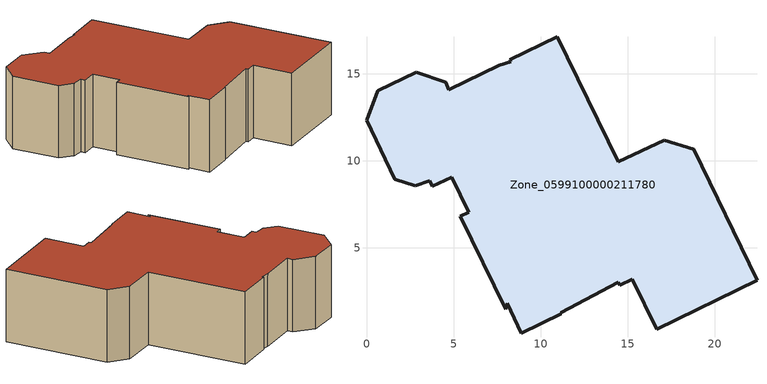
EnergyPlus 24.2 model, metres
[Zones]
Zone_0599100000211780
 floor ground (C_G): 16.67,0.32 15.27,3.2 14.55,2.85 14.46,3.02 11.16,1.26 11.19,1.2 8.89,0.08 8.08,1.8 8.01,1.47 5.4,6.82 5.87,7.05 4.89,9.05 3.79,8.52 3.63,8.84 2.8,8.55 1.64,8.93 0,12.33 0.66,14.03 2.86,15.09 4.56,14.51 4.73,14.08 7.62,15.49 8.28,15.69 8.23,15.79 10.96,17.13 14.46,9.94 17.11,11.17 18.81,10.65 22.44,3.14 z0
 wall outside (C_F): 5.4,6.82 8.01,1.47 8.08,1.8 8.89,0.08 11.19,1.2 11.16,1.26 14.46,3.02 14.55,2.85 15.27,3.2 16.67,0.32 22.44,3.14 18.81,10.65 17.11,11.17 14.46,9.94 10.96,17.13 8.23,15.79 8.28,15.69 7.62,15.49 4.73,14.08 4.56,14.51 2.86,15.09 0.66,14.03 0,12.33 1.64,8.93 2.8,8.55 3.63,8.84 3.79,8.52 4.89,9.05 5.87,7.05 5.4,6.82 z0:5.81
 roof outside (C_R): 14.55,2.85 15.27,3.2 16.67,0.32 22.44,3.14 18.81,10.65 17.11,11.17 14.46,9.94 10.96,17.13 8.23,15.79 8.28,15.69 7.62,15.49 4.73,14.08 4.56,14.51 2.86,15.09 0.66,14.03 0,12.33 1.64,8.93 2.8,8.55 3.63,8.84 3.79,8.52 4.89,9.05 5.87,7.05 5.4,6.82 8.01,1.47 8.08,1.8 8.89,0.08 11.19,1.2 11.16,1.26 14.46,3.02 z5.81
[BUILDING]
Pand.0599100000211780: North Axis=0; Terrain=City; Loads Convergence Tolerance Value=0.04; Temperature Convergence Tolerance Value=0.4; Solar Distribution=FullExterior; Maximum Number of Warmup Days=25; Minimum Number of Warmup Days=1
[Site:Location]
Rotterdam.The.Hague.AP_ZH_NLD Design_Conditions: Latitude=51.96; Longitude=4.45; Time Zone=1; Elevation=-4.5
[SITE:GROUNDTEMPERATURE:BUILDINGSURFACE]
18, 18, 18, 18, 18, 18, 18, 18, 18, 18, 18, 18
[MATERIAL] Thermal Absorptance=0.9; Solar Absorptance=0.7; Visible Absorptance=0.7
Name | Roughness | Thickness | Conductivity | Density | Specific Heat
G.D.1975-1991 | MediumSmooth | 0.15 | 0.288461 | 540 | 1210
F.D.1975-1991 | Rough | 0.3 | 0.230769 | 1920 | 840
R.D.1975-1991 | MediumRough | 0.2 | 0.153846 | 1500 | 1000
[CONSTRUCTION]
C_G: G.D.1975-1991
C_F: F.D.1975-1991
C_R: R.D.1975-1991
[ZONE]
Zone_0599100000211780: Type=1; Multiplier=1; Ceiling Height=Autocalculate; Volume=Autocalculate; Floor Area=autocalculate; Part of Total Floor Area=Yes
[ZONEINFILTRATION:DESIGNFLOWRATE]
Infil_Zone_0599100000211780: Zone or ZoneList or Space or SpaceList=Zone_0599100000211780; Schedule=AlwaysOn; Design Flow Rate Calculation Method=Flow/Area; Flow Rate per Floor Area=0.0042; Constant Term Coefficient=1; Temperature Term Coefficient=0; Velocity Term Coefficient=0; Velocity Squared Term Coefficient=0
[HVACTEMPLATE:ZONE:IDEALLOADSAIRSYSTEM]
Zone_0599100000211780: Maximum Heating Supply Air Temperature=50; Minimum Cooling Supply Air Temperature=13; Maximum Heating Supply Air Humidity Ratio=0.0156; Minimum Cooling Supply Air Humidity Ratio=0.0077; Heating Limit=NoLimit; Cooling Limit=NoLimit; Dehumidification Control Type=ConstantSensibleHeatRatio; Cooling Sensible Heat Ratio=0.7; Dehumidification Setpoint=60; Humidification Control Type=None; Humidification Setpoint=30; Outdoor Air Method=None; Outdoor Air Flow Rate per Person=0.00944; Outdoor Air Flow Rate per Zone Floor Area=0; Outdoor Air Flow Rate per Zone=0; Demand Controlled Ventilation Type=None; Outdoor Air Economizer Type=NoEconomizer; Heat Recovery Type=None; Sensible Heat Recovery Effectiveness=0.7; Latent Heat Recovery Effectiveness=0.65
[ZONECONTROL:THERMOSTAT]
ThermostatControl_Zone_0599100000211780: Zone or ZoneList=Zone_0599100000211780; Control Type Schedule=DualSetpointControlType; Control 1=Thermostat_Zone_0599100000211780; Temperature Difference Between Cutout And Setpoint=0
[THERMOSTATSETPOINT:DUALSETPOINT]
Thermostat_Zone_0599100000211780: Heating Setpoint Temperature Schedule=HeatingSetpoint_Zone_0599100000211780; Cooling Setpoint Temperature Schedule=CoolingSetpoint_Zone_0599100000211780
[SCHEDULE:COMPACT]
HeatingSetpoint_Zone_0599100000211780: Through: 12/31, For: AllDays, Until: 24:00, 21
CoolingSetpoint_Zone_0599100000211780: Through: 12/31, For: AllDays, Until: 24:00, 24
DualSetpointControlType: Through: 12/31, For: AllDays, Until: 24:00, 4
AlwaysOn: Through: 12/31, For: AllDays, Until: 24:00, 1
